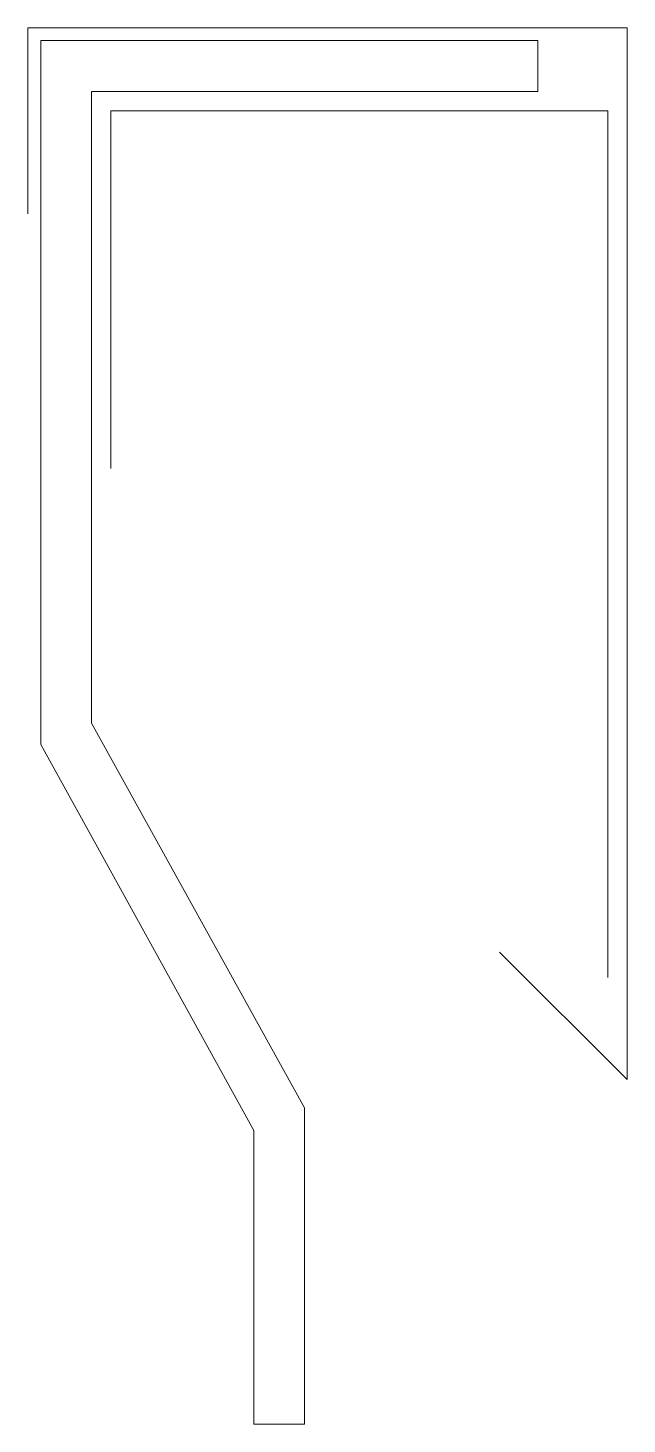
# Model space of a CAD drawing. Header units: metres. Extents: x -10.8 to 12.7, y 0 to 54.8.
import ezdxf

# ---------------------------------------------------------------- set-up
doc = ezdxf.new("R2010")
doc.units = ezdxf.units.M
doc.layers.add('A-DETL-GENF', color=92, linetype='Continuous', lineweight=18)

# ---------------------------------------------------------------- blocks, each defined once
blk = doc.blocks.new('27 Kalzip_rand_b - h_50-699156-00_0 Basismaterialen')
at = {"layer": 'A-DETL-GENF'}
for p, q in [((-10.847, 47.535), (-10.847, 54.836)), ((-10.847, 54.836), (12.665, 54.836)), ((12.665, 54.836), (12.665, 13.535)), ((9.165, 54.336), (-10.347, 54.336)), ((-10.347, 54.336), (-10.347, 26.688)), ((9.165, 52.336), (9.165, 54.336)), ((-8.347, 52.336), (9.165, 52.336)), ((-8.347, 27.535), (-8.347, 52.336)), ((-7.597, 51.586), (-7.597, 37.535)), ((-7.597, 51.586), (11.915, 51.586)), ((11.915, 17.535), (11.915, 51.586)), ((0, 12.424), (-8.347, 27.535)), ((-10.347, 26.688), (-1.987, 11.531)), ((12.665, 13.535), (7.665, 18.535)), ((0, 0), (0, 12.424)), ((-1.987, 11.531), (-1.987, 0)), ((-1.987, 0), (0, 0))]:
    blk.add_line(p, q, dxfattribs=at)

msp = doc.modelspace()

# ---------------------------------------------------------------- block references
msp.add_blockref('27 Kalzip_rand_b - h_50-699156-00_0 Basismaterialen', (0, 0))

doc.saveas('drawing.dxf')
